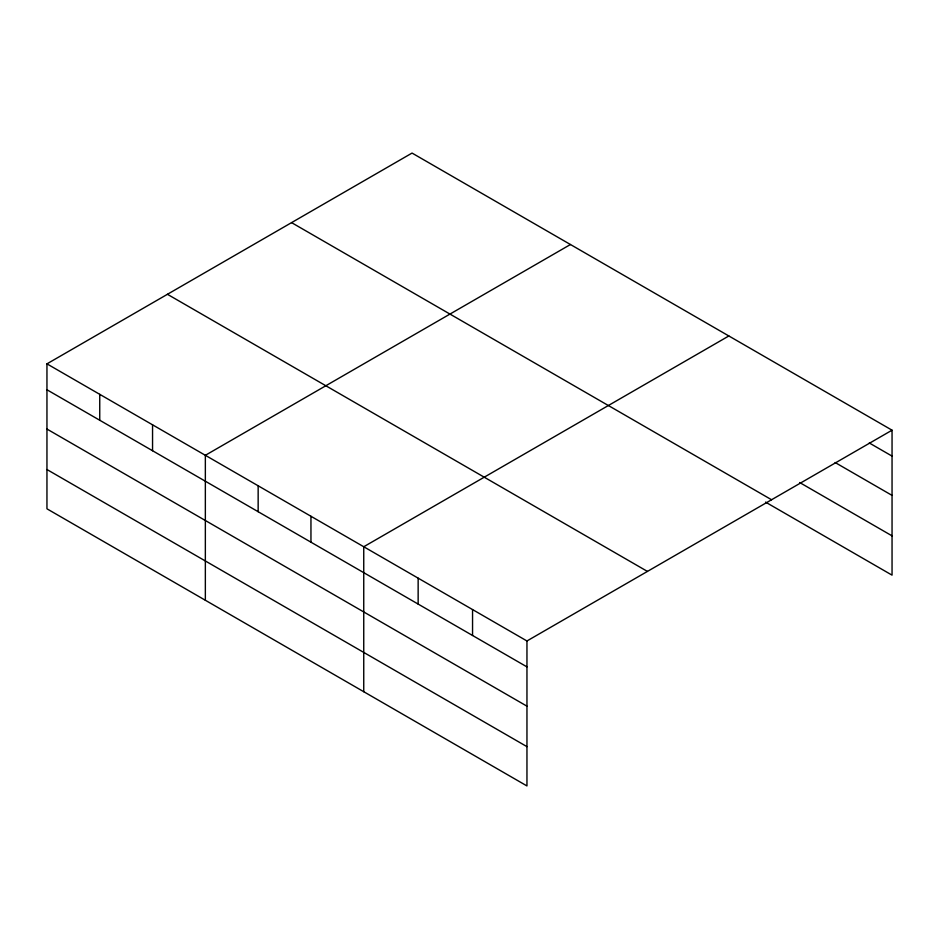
<?xml version="1.0" encoding="UTF-8"?>
<svg xmlns="http://www.w3.org/2000/svg" width="939" height="939" viewBox="0 0 939 939"><rect width="100%" height="100%" fill="white"/><g stroke="black" fill="none" stroke-linecap="round" stroke-linejoin="round"><path stroke-width="1.41" d="M46.95 363.851L526.955 640.973L526.955 785.931L46.95 508.809L46.95 363.851L412.045 153.069L892.05 430.191L892.05 575.149L765.543 502.107M570.454 244.516L205.348 455.309L205.348 600.256M728.852 335.962L363.745 546.756L363.745 691.714M526.955 640.973L892.05 430.191M869.279 442.962L892.05 456.108M835.123 462.516L892.05 495.393M799.699 482.54L892.05 535.864M291.571 222.625L771.565 499.748M167.435 294.294L647.429 571.417M46.95 389.767L526.955 666.89M46.95 429.053L526.955 706.175M46.95 469.523L526.955 746.646M472.552 609.575L472.552 635.48M418.148 578.166L418.148 604.082M310.95 516.274L310.95 542.19M258.155 485.792L258.155 511.708M152.552 424.815L152.552 450.732M99.745 394.333L99.745 420.249"/></g></svg>
